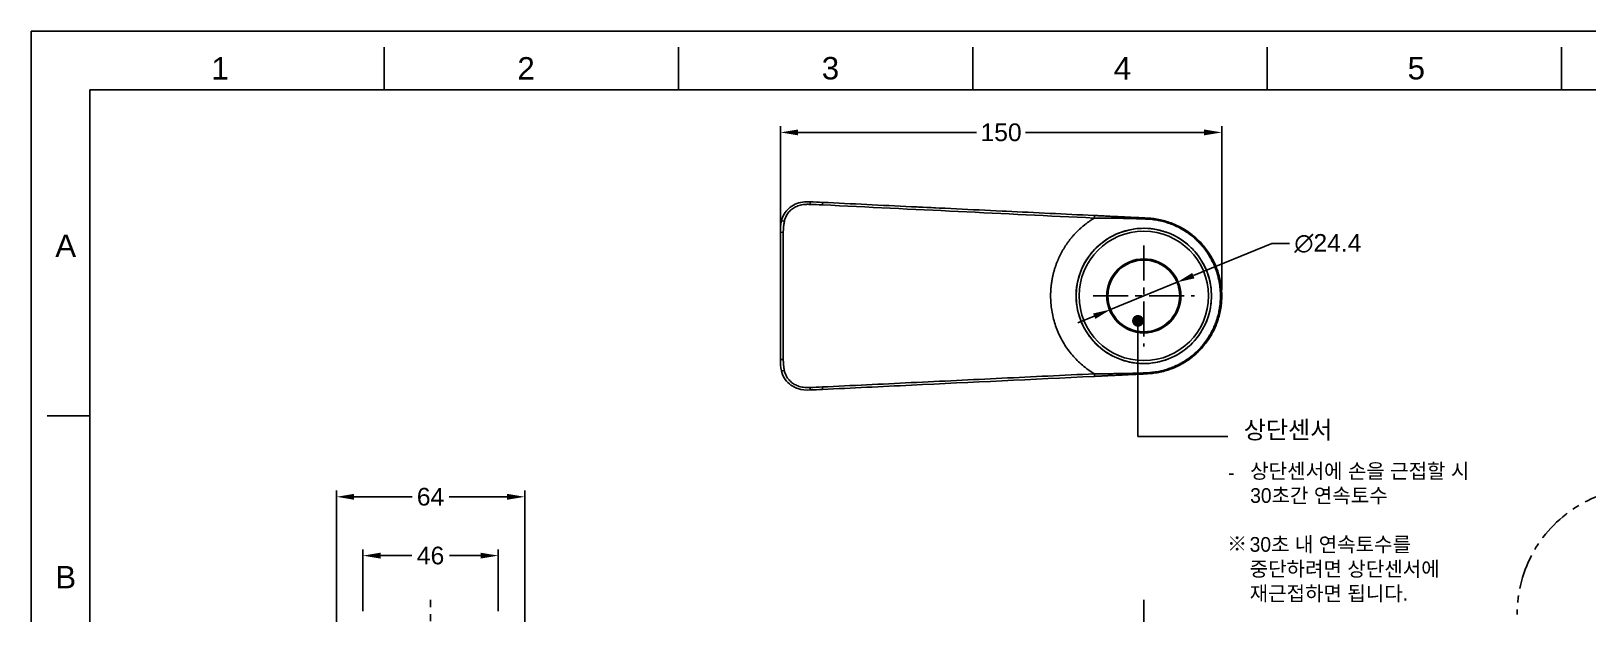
# Model space of a CAD drawing. Header units: millimetres. Extents: x 296 to 1136, y 93 to 687.
# Drawn here: x 296 to 825, y 489 to 687 of the extents above; entities that cross this region are included whole.
import ezdxf

# ---------------------------------------------------------------- set-up
doc = ezdxf.new("R2010")
doc.units = ezdxf.units.MM
doc.header["$LTSCALE"] = 0.75
doc.linetypes.add('CENTERX2', pattern=[101.6, 63.5, -12.7, 12.7, -12.7])
for name, color, linetype in [('CENTER', 1, 'CENTERX2'), ('DIM', 3, 'Continuous'), ('FORM', 7, 'Continuous'), ('TEXT', 2, 'Continuous')]:
    doc.layers.add(name, color=color, linetype=linetype)
doc.styles.get("Standard").update_dxf_attribs({"font": 'arial.ttf'})
doc.dimstyles.new('사본 ISO-25', dxfattribs={"dimtxt": 6, "dimasz": 6, "dimexe": 2.1, "dimexo": 2.1, "dimgap": 2, "dimtad": 1, "dimtih": 1, "dimtoh": 1, "dimdec": 1, "dimdsep": 46, "dimtxsty": 'Standard', "dimcen": 0, "dimclrd": 3, "dimclre": 3, "dimclrt": 4, "dimazin": 2, "dimtp": 0.1, "dimtm": 0.1, "dimtfac": 0.714286, "dimtdec": 1, "dimtmove": 0, "dimatfit": 3, "dimfxl": 1, "dimarcsym": 0})

# ---------------------------------------------------------------- blocks, each defined once
blk = doc.blocks.new('*D82')
at = {"layer": 'DIM', "color": 3, "lineweight": -2, "transparency": 16777216}
for p, q in [((550.6, 620.57), (550.6, 654.65)), ((556.6, 652.55), (617.26, 652.55)), ((694.6, 652.55), (633.93, 652.55)), ((700.6, 599.04), (700.6, 654.65))]:
    blk.add_line(p, q, dxfattribs=at)
at = {"layer": 'DIM', "color": 3, "transparency": 16777216}
for points in [[(556.6, 653.55), (556.6, 651.55), (550.6, 652.55)], [(694.6, 653.55), (694.6, 651.55), (700.6, 652.55)]]:
    blk.add_solid(points, dxfattribs=at)
at = {"layer": 'DIM', "color": 4, "transparency": 16777216, "insert": (625.6, 652.55), "char_height": 6, "attachment_point": 5}
blk.add_mtext('150', dxfattribs=at)
blk = doc.blocks.new('*D85')
at = {"layer": 'DIM', "color": 3, "lineweight": -2, "transparency": 16777216}
for p, q in [((399.74, 477.2), (399.74, 530.73)), ((463.73, 477.2), (463.73, 530.73)), ((405.74, 528.63), (425.43, 528.63)), ((457.73, 528.63), (438.04, 528.63))]:
    blk.add_line(p, q, dxfattribs=at)
at = {"layer": 'DIM', "color": 3, "transparency": 16777216}
for points in [[(405.74, 529.63), (405.74, 527.63), (399.74, 528.63)], [(457.73, 529.63), (457.73, 527.63), (463.73, 528.63)]]:
    blk.add_solid(points, dxfattribs=at)
at = {"layer": 'DIM', "color": 4, "transparency": 16777216, "insert": (431.73, 528.63), "char_height": 6, "attachment_point": 5}
blk.add_mtext('64', dxfattribs=at)
blk = doc.blocks.new('*D86')
at = {"layer": 'DIM', "color": 3, "lineweight": -2, "transparency": 16777216}
for p, q in [((408.73, 489.73), (408.73, 510.73)), ((414.73, 508.63), (425.32, 508.63)), ((448.73, 508.63), (438.15, 508.63)), ((454.73, 489.73), (454.73, 510.73))]:
    blk.add_line(p, q, dxfattribs=at)
at = {"layer": 'DIM', "color": 3, "transparency": 16777216}
for points in [[(414.73, 509.63), (414.73, 507.63), (408.73, 508.63)], [(448.73, 509.63), (448.73, 507.63), (454.73, 508.63)]]:
    blk.add_solid(points, dxfattribs=at)
at = {"layer": 'DIM', "color": 4, "transparency": 16777216, "insert": (431.73, 508.63), "char_height": 6, "attachment_point": 5}
blk.add_mtext('46', dxfattribs=at)
blk = doc.blocks.new('*D100')
at = {"layer": 'DIM', "color": 3, "lineweight": -2, "transparency": 16777216}
for start, end in [(260.51639, 264.3428), (265.65654, 269.48361)]:
    blk.add_arc((674.1, 1064.57), 665.73, start, end, dxfattribs=at)
at = {"layer": 'DIM', "color": 3, "transparency": 16777216}
for points in [[(564.24, 406.96), (564.58, 408.93), (558.5, 408.96)], [(668.1, 399.87), (668.09, 397.87), (674.1, 398.85)]]:
    blk.add_solid(points, dxfattribs=at)
at = {"layer": 'DIM', "color": 4, "transparency": 16777216, "insert": (616.08, 401.38), "char_height": 6, "attachment_point": 5}
blk.add_mtext('10°', dxfattribs=at)
blk = doc.blocks.new('*D93')
at = {"layer": 'DIM', "color": 3, "lineweight": -2, "transparency": 16777216}
for p, q in [((717.61, 614.78), (690.94, 603.85)), ((723.61, 614.78), (717.61, 614.78)), ((662.81, 592.32), (685.39, 601.57)), ((657.26, 590.04), (651.71, 587.77))]:
    blk.add_line(p, q, dxfattribs=at)
at = {"layer": 'DIM', "color": 3, "transparency": 16777216}
for points in [[(690.56, 604.77), (691.32, 602.92), (685.39, 601.57)], [(656.88, 590.97), (657.64, 589.12), (662.81, 592.32)]]:
    blk.add_solid(points, dxfattribs=at)
at = {"layer": 'DIM', "color": 4, "transparency": 16777216, "insert": (736.66, 614.78), "char_height": 6, "attachment_point": 5}
blk.add_mtext('∅24.4', dxfattribs=at)

msp = doc.modelspace()

# ---------------------------------------------------------------- linework, layer by layer
at = {"extrusion": (-1, -2.96874e-13, 0)}
for p, q in [((550.6, 618.47), (550.6, 575.42)), ((551.6, 618.58), (551.6, 575.31)), ((671.15, 609.19), (671.15, 609.09)), ((677.15, 609.07), (677.15, 609.17)), ((700.29, 592.94), (700.29, 592.94)), ((671.15, 584.69), (671.15, 584.8)), ((677.15, 584.72), (677.15, 584.82))]:
    msp.add_line(p, q, dxfattribs=at)
for radius in [23, 22, 12.5, 12.2]:
    msp.add_circle((674.1, 596.94), radius)
at = {"extrusion": (1.14794e-41, -5.04871e-29, -1)}
msp.add_circle((-674.1, 596.94), 12.6, dxfattribs=at)
for centre, major_axis, ratio, start_param, end_param in [((560.43, 620.96), (0.39, 7.99), 0.138398, 0.473382, 0.473595), ((488.36, 544.08), (-185.05, -32.95), 0.418922, 4.212854, 4.237583), ((922.23, 610.53), (2960.2, -143.8), 0.000006, 1.66042, 1.691807), ((551.97, 622.21), (-0.98, 0.2), 0.124435, -1.545356, -0.000007), ((551.97, 622.21), (-0.98, 0.2), 0.124435, -0.000007, 0.000006), ((551.6, 575.42), (-1, 0), 0.108166, 0, 1.570796), ((657.39, 585.91), (-22.93, 0.13), 0.673493, 1.569601, 1.599683), ((675.33, 571.47), (-0.048, 0.999), 0.007618, 2.283967, 3.141593), ((560.43, 572.93), (-0.39, 7.99), 0.138463, 2.668156, 2.668212), ((561.42, 567.6), (-24.28, -0.93), 0.072582, 1.537433, 1.711004)]:
    msp.add_ellipse(centre, major_axis=major_axis, ratio=ratio, start_param=start_param, end_param=end_param)
at = {"extrusion": (5.1775e-30, 1.00854e-28, -1)}
msp.add_ellipse((560.68, 627.93), major_axis=(-0.036, -0.999), ratio=0.005621, start_param=1.727031, end_param=3.141592, dxfattribs=at)
at = {"extrusion": (-9.4553e-30, 4.56959e-31, -1)}
msp.add_ellipse((564.88, 627.75), major_axis=(-0.048, -0.999), ratio=0.007564, start_param=1.726055, end_param=3.141593, dxfattribs=at)
at = {"extrusion": (3.15176e-30, -1.52333e-31, -1)}
msp.add_ellipse((657.28, 623.29), major_axis=(-0.048, -0.999), ratio=0.006447, start_param=1.703405, end_param=3.141591, dxfattribs=at)
at = {"extrusion": (-9.45529e-30, 4.56998e-31, -1)}
msp.add_ellipse((675.33, 622.41), major_axis=(-0.048, -0.999), ratio=0.007618, start_param=2.283951, end_param=3.141588, dxfattribs=at)
at = {"extrusion": (-4.73663e-32, -2.52435e-28, -1)}
msp.add_ellipse((551.6, 618.47), major_axis=(-1, 0), ratio=0.108166, start_param=-0.00002, end_param=1.570774, dxfattribs=at)
at = {"extrusion": (4.94629e-29, 1.01178e-29, -1)}
msp.add_ellipse((551.97, 571.68), major_axis=(-0.98, -0.2), ratio=0.124433, start_param=4.737836, end_param=6.28319, dxfattribs=at)
at = {"extrusion": (-6.30353e-30, -3.04665e-31, -1)}
msp.add_ellipse((657.28, 570.6), major_axis=(-0.048, 0.999), ratio=0.006447, start_param=3.141594, end_param=4.57978, dxfattribs=at)
at = {"extrusion": (3.60522e-30, -1.0091e-28, -1)}
msp.add_ellipse((560.68, 565.96), major_axis=(-0.036, 0.999), ratio=0.005628, start_param=3.141593, end_param=4.556151, dxfattribs=at)
at = {"extrusion": (9.03381e-30, -2.52294e-28, -1)}
msp.add_ellipse((564.88, 566.14), major_axis=(-0.048, 0.999), ratio=0.007564, start_param=3.141593, end_param=4.557131, dxfattribs=at)
for points, knots in [([(550.99, 622.41), (551.16, 623.24), (551.47, 624.04), (552.31, 625.49), (552.85, 626.15), (554.11, 627.28), (554.84, 627.75), (556.43, 628.47), (557.31, 628.71), (559.02, 628.95), (559.87, 628.96), (560.72, 628.93)], [0.000073, 0.000073, 0.000073, 0.000073, 0.253927, 0.253927, 0.505144, 0.505144, 0.761957, 0.761957, 1.02933, 1.02933, 1.282244, 1.282244, 1.282244, 1.282244]), ([(564.93, 628.75), (574.9, 628.27), (584.97, 627.78), (595.13, 627.29), (605.3, 626.8), (615.57, 626.3), (625.93, 625.8), (626.41, 625.78), (626.88, 625.76), (627.35, 625.73)], [0, 0, 0, 0, 0.3333333, 0.3333333, 0.3333333, 0.6666667, 0.6666667, 0.6666667, 0.6819032, 0.6819032, 0.6819032, 0.6819032]), ([(657.33, 624.29), (657.36, 624.28), (657.39, 624.28), (657.42, 624.28), (657.73, 624.27), (658.04, 624.25), (658.35, 624.24), (658.6, 624.22), (658.84, 624.21), (659.08, 624.2), (659.4, 624.19), (659.71, 624.17), (660.02, 624.16), (660.07, 624.15), (660.12, 624.15), (660.17, 624.15), (660.82, 624.12), (661.46, 624.09), (662.13, 624.05), (662.41, 624.04), (662.7, 624.03), (663.01, 624.01), (663.25, 624), (663.51, 623.99), (663.77, 623.97), (664.44, 623.94), (665.14, 623.91), (665.82, 623.88), (665.96, 623.87), (666.1, 623.86), (666.24, 623.85), (666.77, 623.83), (667.28, 623.8), (667.78, 623.78), (668.13, 623.76), (668.48, 623.75), (668.84, 623.73), (668.98, 623.72), (669.13, 623.72), (669.27, 623.71), (669.56, 623.69), (669.85, 623.68), (670.14, 623.67), (670.6, 623.64), (671.07, 623.62), (671.53, 623.6), (671.83, 623.58), (672.13, 623.57), (672.42, 623.56), (672.69, 623.54), (672.96, 623.53), (673.23, 623.52), (673.79, 623.49), (674.34, 623.46), (674.88, 623.44), (675.05, 623.43), (675.21, 623.42), (675.38, 623.41)], [0.0000001, 0.0000001, 0.0000001, 0.0000001, 0.0056987, 0.0056987, 0.0056987, 0.0597994, 0.0597994, 0.0597994, 0.1024634, 0.1024634, 0.1024634, 0.1574608, 0.1574608, 0.1574608, 0.1666667, 0.1666667, 0.1666667, 0.2840195, 0.2840195, 0.2840195, 0.3333333, 0.3333333, 0.3333333, 0.3738938, 0.3738938, 0.3738938, 0.4779269, 0.4779269, 0.4779269, 0.5, 0.5, 0.5, 0.5841117, 0.5841117, 0.5841117, 0.6430777, 0.6430777, 0.6430777, 0.6666667, 0.6666667, 0.6666667, 0.7133276, 0.7133276, 0.7133276, 0.7861161, 0.7861161, 0.7861161, 0.8333333, 0.8333333, 0.8333333, 0.8775907, 0.8775907, 0.8775907, 0.9712345, 0.9712345, 0.9712345, 1, 1, 1, 1]), ([(551.97, 622.34), (551.93, 622.13), (551.89, 621.93), (551.86, 621.73), (551.85, 621.71), (551.85, 621.69), (551.85, 621.67), (551.82, 621.49), (551.79, 621.32), (551.77, 621.13), (551.74, 620.97), (551.72, 620.8), (551.7, 620.63), (551.7, 620.58), (551.7, 620.53), (551.69, 620.49), (551.68, 620.4), (551.67, 620.32), (551.67, 620.24), (551.66, 620.14), (551.65, 620.05), (551.65, 619.96), (551.64, 619.93), (551.64, 619.9), (551.64, 619.86), (551.64, 619.83), (551.63, 619.79), (551.63, 619.75), (551.62, 619.63), (551.62, 619.51), (551.61, 619.38), (551.61, 619.34), (551.61, 619.3), (551.61, 619.26), (551.61, 619.25), (551.61, 619.25), (551.61, 619.24), (551.61, 619.22), (551.61, 619.19), (551.61, 619.17), (551.6, 619.11), (551.6, 619.05), (551.6, 618.99), (551.6, 618.94), (551.6, 618.88), (551.6, 618.82), (551.6, 618.77), (551.6, 618.72), (551.6, 618.68), (551.6, 618.64), (551.6, 618.61), (551.6, 618.58)], [0.0000006, 0.0000006, 0.0000006, 0.0000006, 0.1666667, 0.1666667, 0.1666667, 0.1837317, 0.1837317, 0.1837317, 0.3333333, 0.3333333, 0.3333333, 0.4635821, 0.4635821, 0.4635821, 0.5, 0.5, 0.5, 0.5658739, 0.5658739, 0.5658739, 0.6396292, 0.6396292, 0.6396292, 0.6666667, 0.6666667, 0.6666667, 0.6969041, 0.6969041, 0.6969041, 0.7970603, 0.7970603, 0.7970603, 0.8280963, 0.8280963, 0.8280963, 0.8333333, 0.8333333, 0.8333333, 0.8524864, 0.8524864, 0.8524864, 0.8963773, 0.8963773, 0.8963773, 0.9405729, 0.9405729, 0.9405729, 0.9754206, 0.9754206, 0.9754206, 0.9999906, 0.9999906, 0.9999906, 0.9999906]), ([(642.44, 596.94), (642.44, 597.08), (642.44, 597.23), (642.44, 597.39), (642.44, 597.55), (642.45, 597.72), (642.45, 597.9), (642.46, 598.07), (642.46, 598.24), (642.47, 598.4), (642.48, 598.57), (642.49, 598.74), (642.5, 598.91), (642.51, 599.03), (642.51, 599.15), (642.52, 599.28), (642.53, 599.32), (642.53, 599.37), (642.53, 599.42), (642.55, 599.59), (642.56, 599.75), (642.58, 599.92), (642.59, 600.09), (642.61, 600.26), (642.63, 600.43), (642.65, 600.6), (642.67, 600.76), (642.69, 600.93), (642.71, 601.1), (642.74, 601.27), (642.76, 601.43), (642.78, 601.6), (642.81, 601.77), (642.84, 601.94), (642.86, 602.1), (642.89, 602.27), (642.92, 602.44), (642.95, 602.6), (642.98, 602.77), (643.01, 602.93), (643.02, 602.98), (643.03, 603.03), (643.04, 603.08), (643.07, 603.2), (643.09, 603.31), (643.11, 603.43), (643.15, 603.59), (643.18, 603.76), (643.22, 603.92), (643.26, 604.09), (643.3, 604.25), (643.34, 604.42), (643.38, 604.58), (643.42, 604.74), (643.46, 604.91), (643.51, 605.07), (643.55, 605.23), (643.6, 605.39), (643.64, 605.56), (643.69, 605.72), (643.74, 605.88), (643.78, 606.04), (643.83, 606.2), (643.88, 606.36), (643.93, 606.52), (643.99, 606.68), (644.04, 606.84), (644.07, 606.94), (644.11, 607.05), (644.14, 607.15), (644.16, 607.21), (644.18, 607.26), (644.2, 607.32), (644.26, 607.48), (644.32, 607.63), (644.37, 607.79), (644.43, 607.95), (644.49, 608.11), (644.55, 608.26), (644.61, 608.42), (644.68, 608.58), (644.74, 608.73), (644.8, 608.89), (644.87, 609.04), (644.93, 609.2), (644.95, 609.24), (644.97, 609.29), (644.99, 609.33), (645.04, 609.44), (645.09, 609.55), (645.13, 609.66), (645.2, 609.81), (645.27, 609.96), (645.34, 610.12), (645.41, 610.27), (645.49, 610.42), (645.56, 610.57), (645.63, 610.72), (645.71, 610.87), (645.78, 611.02), (645.86, 611.17), (645.93, 611.32), (646.01, 611.47), (646.09, 611.62), (646.17, 611.76), (646.25, 611.91), (646.27, 611.94), (646.28, 611.97), (646.3, 612), (646.36, 612.11), (646.43, 612.23), (646.5, 612.35), (646.58, 612.49), (646.66, 612.64), (646.75, 612.78), (646.83, 612.93), (646.92, 613.07), (647.01, 613.21), (647.09, 613.36), (647.18, 613.5), (647.27, 613.64), (647.35, 613.75), (647.42, 613.87), (647.5, 613.98), (647.51, 614.01), (647.53, 614.03), (647.55, 614.06), (647.64, 614.2), (647.73, 614.34), (647.83, 614.48), (647.92, 614.62), (648.02, 614.75), (648.11, 614.89), (648.21, 615.03), (648.31, 615.16), (648.41, 615.3), (648.51, 615.43), (648.61, 615.57), (648.71, 615.7), (648.81, 615.83), (648.91, 615.97), (649.01, 616.1), (649.08, 616.19), (649.15, 616.27), (649.22, 616.36), (649.26, 616.4), (649.29, 616.45), (649.33, 616.49), (649.43, 616.62), (649.54, 616.75), (649.65, 616.88), (649.76, 617.01), (649.86, 617.13), (649.97, 617.26), (650.08, 617.39), (650.2, 617.51), (650.31, 617.64), (650.42, 617.76), (650.53, 617.89), (650.65, 618.01), (650.76, 618.13), (650.88, 618.26), (650.99, 618.38), (651.05, 618.44), (651.1, 618.49), (651.16, 618.55), (651.22, 618.61), (651.28, 618.68), (651.34, 618.74), (651.46, 618.86), (651.58, 618.98), (651.7, 619.09), (651.82, 619.21), (651.94, 619.33), (652.07, 619.44), (652.19, 619.56), (652.31, 619.67), (652.44, 619.79), (652.56, 619.9), (652.69, 620.02), (652.81, 620.13), (652.94, 620.24), (653.07, 620.35), (653.19, 620.46), (653.32, 620.57), (653.45, 620.68), (653.58, 620.79), (653.69, 620.87), (653.8, 620.96), (653.91, 621.05), (653.93, 621.07), (653.95, 621.09), (653.97, 621.11), (654.11, 621.21), (654.24, 621.32), (654.37, 621.42), (654.51, 621.52), (654.64, 621.63), (654.78, 621.73), (654.91, 621.83), (655.05, 621.93), (655.19, 622.03), (655.32, 622.13), (655.46, 622.23), (655.6, 622.32), (655.74, 622.42), (655.88, 622.52), (656.02, 622.61), (656.16, 622.71), (656.3, 622.8), (656.45, 622.89), (656.59, 622.99), (656.74, 623.08), (656.88, 623.17), (657.02, 623.26), (657.15, 623.34), (657.28, 623.42)], [0, 0, 0, 0, 0.015873, 0.015873, 0.015873, 0.031746, 0.031746, 0.031746, 0.047619, 0.047619, 0.047619, 0.0634921, 0.0634921, 0.0634921, 0.0749414, 0.0749414, 0.0749414, 0.0793651, 0.0793651, 0.0793651, 0.0952381, 0.0952381, 0.0952381, 0.1111111, 0.1111111, 0.1111111, 0.1269841, 0.1269841, 0.1269841, 0.1428571, 0.1428571, 0.1428571, 0.1587302, 0.1587302, 0.1587302, 0.1746032, 0.1746032, 0.1746032, 0.1904762, 0.1904762, 0.1904762, 0.1952435, 0.1952435, 0.1952435, 0.2063492, 0.2063492, 0.2063492, 0.2222222, 0.2222222, 0.2222222, 0.2380952, 0.2380952, 0.2380952, 0.2539683, 0.2539683, 0.2539683, 0.2698413, 0.2698413, 0.2698413, 0.2857143, 0.2857143, 0.2857143, 0.3015873, 0.3015873, 0.3015873, 0.3174603, 0.3174603, 0.3174603, 0.327682, 0.327682, 0.327682, 0.3333333, 0.3333333, 0.3333333, 0.3492063, 0.3492063, 0.3492063, 0.3650794, 0.3650794, 0.3650794, 0.3809524, 0.3809524, 0.3809524, 0.3968254, 0.3968254, 0.3968254, 0.4015837, 0.4015837, 0.4015837, 0.4126984, 0.4126984, 0.4126984, 0.4285714, 0.4285714, 0.4285714, 0.4444444, 0.4444444, 0.4444444, 0.4603175, 0.4603175, 0.4603175, 0.4761905, 0.4761905, 0.4761905, 0.4920635, 0.4920635, 0.4920635, 0.4951968, 0.4951968, 0.4951968, 0.5079365, 0.5079365, 0.5079365, 0.5238095, 0.5238095, 0.5238095, 0.5396825, 0.5396825, 0.5396825, 0.5555556, 0.5555556, 0.5555556, 0.568502, 0.568502, 0.568502, 0.5714286, 0.5714286, 0.5714286, 0.5873016, 0.5873016, 0.5873016, 0.6031746, 0.6031746, 0.6031746, 0.6190476, 0.6190476, 0.6190476, 0.6349206, 0.6349206, 0.6349206, 0.6507937, 0.6507937, 0.6507937, 0.6613147, 0.6613147, 0.6613147, 0.6666667, 0.6666667, 0.6666667, 0.6825397, 0.6825397, 0.6825397, 0.6984127, 0.6984127, 0.6984127, 0.7142857, 0.7142857, 0.7142857, 0.7301587, 0.7301587, 0.7301587, 0.7460317, 0.7460317, 0.7460317, 0.7536273, 0.7536273, 0.7536273, 0.7619048, 0.7619048, 0.7619048, 0.7777778, 0.7777778, 0.7777778, 0.7936508, 0.7936508, 0.7936508, 0.8095238, 0.8095238, 0.8095238, 0.8253968, 0.8253968, 0.8253968, 0.8412698, 0.8412698, 0.8412698, 0.8571429, 0.8571429, 0.8571429, 0.8703235, 0.8703235, 0.8703235, 0.8730159, 0.8730159, 0.8730159, 0.8888889, 0.8888889, 0.8888889, 0.9047619, 0.9047619, 0.9047619, 0.9206349, 0.9206349, 0.9206349, 0.9365079, 0.9365079, 0.9365079, 0.952381, 0.952381, 0.952381, 0.968254, 0.968254, 0.968254, 0.984127, 0.984127, 0.984127, 0.9999992, 0.9999992, 0.9999992, 0.9999992]), ([(662.55, 577.05), (661.23, 577.82), (659.99, 578.71), (657.68, 580.76), (656.63, 581.9), (653.94, 585.49), (652.65, 588.15), (651.11, 593.87), (650.9, 596.89), (651.68, 602.92), (652.67, 605.85), (655.68, 611.03), (657.62, 613.25), (662.25, 616.88), (664.92, 618.24), (670.65, 619.88), (673.66, 620.13), (678.22, 619.63), (679.77, 619.29), (682.8, 618.29), (684.26, 617.64), (685.64, 616.84)], [-7.244218, -7.244218, -7.244218, -7.244218, -6.785822, -6.785822, -6.319164, -6.319164, -5.440347, -5.440347, -4.540713, -4.540713, -3.620599, -3.620599, -2.743394, -2.743394, -1.853894, -1.853894, -0.95642, -0.95642, -0.479078, -0.479078, -0.000001, -0.000001, -0.000001, -0.000001]), ([(675.35, 623.07), (675.21, 623.08), (675.07, 623.08), (674.93, 623.09), (674.8, 623.09), (674.68, 623.1), (674.55, 623.11), (674.54, 623.11), (674.52, 623.11), (674.51, 623.11), (674.36, 623.11), (674.22, 623.12), (674.08, 623.13), (673.94, 623.13), (673.8, 623.14), (673.65, 623.14), (673.51, 623.15), (673.37, 623.16), (673.22, 623.16), (673.08, 623.17), (672.93, 623.17), (672.79, 623.18), (672.64, 623.18), (672.5, 623.19), (672.35, 623.19), (672.21, 623.2), (672.06, 623.2), (671.91, 623.21), (671.77, 623.21), (671.62, 623.22), (671.47, 623.22), (671.45, 623.23), (671.43, 623.23), (671.41, 623.23), (671.28, 623.23), (671.15, 623.23), (671.03, 623.24), (670.88, 623.24), (670.73, 623.25), (670.57, 623.25), (670.42, 623.26), (670.27, 623.26), (670.12, 623.26), (669.97, 623.27), (669.81, 623.27), (669.66, 623.28), (669.5, 623.28), (669.35, 623.29), (669.19, 623.29), (669.04, 623.29), (668.88, 623.3), (668.72, 623.3), (668.56, 623.3), (668.41, 623.31), (668.25, 623.31), (668.21, 623.31), (668.18, 623.31), (668.15, 623.31), (668.02, 623.32), (667.9, 623.32), (667.77, 623.32), (667.61, 623.32), (667.44, 623.33), (667.28, 623.33), (667.12, 623.33), (666.96, 623.34), (666.79, 623.34), (666.63, 623.34), (666.47, 623.34), (666.3, 623.35), (666.14, 623.35), (665.97, 623.35), (665.8, 623.35), (665.69, 623.36), (665.57, 623.36), (665.45, 623.36), (665.4, 623.36), (665.35, 623.36), (665.3, 623.36), (665.14, 623.36), (664.97, 623.37), (664.8, 623.37), (664.63, 623.37), (664.47, 623.37), (664.3, 623.37), (664.13, 623.38), (663.96, 623.38), (663.79, 623.38), (663.62, 623.38), (663.45, 623.38), (663.28, 623.38), (663.12, 623.39), (662.95, 623.39), (662.78, 623.39), (662.61, 623.39), (662.44, 623.39), (662.27, 623.39), (662.1, 623.39), (661.93, 623.4), (661.76, 623.4), (661.59, 623.4), (661.42, 623.4), (661.25, 623.4), (661.09, 623.4), (660.92, 623.4), (660.75, 623.4), (660.58, 623.4), (660.41, 623.4), (660.25, 623.41), (660.08, 623.41), (659.91, 623.41), (659.74, 623.41), (659.58, 623.41), (659.41, 623.41), (659.25, 623.41), (659.08, 623.41), (658.91, 623.41), (658.75, 623.41), (658.69, 623.41), (658.62, 623.41), (658.56, 623.41), (658.46, 623.41), (658.36, 623.41), (658.26, 623.42), (658.09, 623.42), (657.93, 623.42), (657.77, 623.42), (657.6, 623.42), (657.44, 623.42), (657.28, 623.42)], [0.0000656, 0.0000656, 0.0000656, 0.0000656, 0.0263158, 0.0263158, 0.0263158, 0.0499178, 0.0499178, 0.0499178, 0.0526316, 0.0526316, 0.0526316, 0.0789474, 0.0789474, 0.0789474, 0.1052632, 0.1052632, 0.1052632, 0.1315789, 0.1315789, 0.1315789, 0.1578947, 0.1578947, 0.1578947, 0.1842105, 0.1842105, 0.1842105, 0.2105263, 0.2105263, 0.2105263, 0.2368421, 0.2368421, 0.2368421, 0.2407883, 0.2407883, 0.2407883, 0.2631579, 0.2631579, 0.2631579, 0.2894737, 0.2894737, 0.2894737, 0.3157895, 0.3157895, 0.3157895, 0.3421053, 0.3421053, 0.3421053, 0.3684211, 0.3684211, 0.3684211, 0.3947368, 0.3947368, 0.3947368, 0.4210526, 0.4210526, 0.4210526, 0.4263543, 0.4263543, 0.4263543, 0.4473684, 0.4473684, 0.4473684, 0.4736842, 0.4736842, 0.4736842, 0.5, 0.5, 0.5, 0.5263158, 0.5263158, 0.5263158, 0.5526316, 0.5526316, 0.5526316, 0.5710526, 0.5710526, 0.5710526, 0.5789474, 0.5789474, 0.5789474, 0.6052632, 0.6052632, 0.6052632, 0.6315789, 0.6315789, 0.6315789, 0.6578947, 0.6578947, 0.6578947, 0.6842105, 0.6842105, 0.6842105, 0.7105263, 0.7105263, 0.7105263, 0.7368421, 0.7368421, 0.7368421, 0.7631579, 0.7631579, 0.7631579, 0.7894737, 0.7894737, 0.7894737, 0.8157895, 0.8157895, 0.8157895, 0.8421053, 0.8421053, 0.8421053, 0.8684211, 0.8684211, 0.8684211, 0.8947368, 0.8947368, 0.8947368, 0.9210526, 0.9210526, 0.9210526, 0.9311139, 0.9311139, 0.9311139, 0.9473684, 0.9473684, 0.9473684, 0.9736842, 0.9736842, 0.9736842, 1, 1, 1, 1]), ([(661.21, 624.1), (661.21, 624.1), (661.21, 624.1), (661.21, 624.1), (661.21, 624.1), (661.21, 624.1), (661.21, 624.1), (661.2, 624.1), (661.2, 624.1), (661.2, 624.1)], [0.02038232, 0.02038232, 0.02038232, 0.02038232, 0.02256907, 0.02256907, 0.02716417, 0.02716417, 0.0395026, 0.0395026, 0.04212948, 0.04212948, 0.04212948, 0.04212948]), ([(661.21, 624.1), (661.21, 624.1), (661.21, 624.1), (661.21, 624.1), (661.21, 624.1), (661.21, 624.1), (661.21, 624.1), (661.21, 624.1), (661.21, 624.1), (661.21, 624.1), (661.21, 624.1), (661.21, 624.1)], [0, 0, 0, 0, 0.00407573, 0.00407573, 0.0076777, 0.0076777, 0.01248442, 0.01248442, 0.01449695, 0.01449695, 0.01672746, 0.01672746, 0.01672746, 0.01672746]), ([(661.21, 624.1), (661.21, 624.1), (661.21, 624.1), (661.21, 624.1), (661.22, 624.1), (661.22, 624.1), (661.23, 624.1), (661.24, 624.1), (661.24, 624.1), (661.26, 624.1), (661.27, 624.09), (661.29, 624.09), (661.29, 624.09), (661.29, 624.09), (661.29, 624.09), (661.29, 624.09), (661.29, 624.09), (661.29, 624.09)], [0.046363687, 0.046363687, 0.046363687, 0.046363687, 0.046494773, 0.046494773, 0.048048752, 0.048048752, 0.049413076, 0.049413076, 0.05137549, 0.05137549, 0.055039553, 0.055039553, 0.055328627, 0.055328627, 0.055382828, 0.055382828, 0.055406709, 0.055406709, 0.055406709, 0.055406709]), ([(687.56, 619.35), (687.32, 619.49), (687.07, 619.64), (686.81, 619.78), (686.51, 619.95), (686.2, 620.12), (685.87, 620.28), (685.59, 620.43), (685.29, 620.57), (684.99, 620.71), (684.62, 620.88), (684.24, 621.04), (683.86, 621.2), (683.21, 621.46), (682.57, 621.69), (681.93, 621.89), (681.88, 621.91), (681.83, 621.92), (681.78, 621.94), (681.09, 622.15), (680.38, 622.34), (679.66, 622.5), (679.59, 622.51), (679.51, 622.53), (679.43, 622.55), (678.8, 622.68), (678.16, 622.79), (677.51, 622.87), (676.8, 622.97), (676.07, 623.03), (675.35, 623.07)], [0.0000008, 0.0000008, 0.0000008, 0.0000008, 0.078066, 0.078066, 0.078066, 0.1666667, 0.1666667, 0.1666667, 0.2414886, 0.2414886, 0.2414886, 0.3333333, 0.3333333, 0.3333333, 0.488819, 0.488819, 0.488819, 0.5, 0.5, 0.5, 0.6666667, 0.6666667, 0.6666667, 0.6847411, 0.6847411, 0.6847411, 0.8333333, 0.8333333, 0.8333333, 1, 1, 1, 1]), ([(675.35, 570.82), (675.61, 570.83), (675.87, 570.85), (676.13, 570.87), (676.59, 570.9), (677.05, 570.95), (677.51, 571.01), (678.23, 571.11), (678.95, 571.23), (679.66, 571.39), (679.85, 571.43), (680.05, 571.48), (680.24, 571.52), (680.76, 571.65), (681.27, 571.79), (681.79, 571.95), (682.32, 572.12), (682.85, 572.3), (683.37, 572.5), (683.53, 572.56), (683.7, 572.62), (683.86, 572.69), (684.42, 572.92), (684.98, 573.16), (685.52, 573.43), (685.64, 573.49), (685.75, 573.55), (685.87, 573.6), (686.3, 573.82), (686.73, 574.06), (687.15, 574.3), (687.37, 574.43), (687.58, 574.55), (687.8, 574.69), (688.42, 575.07), (689.03, 575.49), (689.62, 575.93), (689.72, 576), (689.81, 576.07), (689.9, 576.14), (690.39, 576.51), (690.88, 576.91), (691.34, 577.32), (691.7, 577.64), (692.05, 577.97), (692.4, 578.31), (692.58, 578.49), (692.76, 578.67), (692.94, 578.86), (693.36, 579.3), (693.76, 579.76), (694.15, 580.23), (694.24, 580.33), (694.32, 580.43), (694.39, 580.53), (694.86, 581.1), (695.29, 581.7), (695.71, 582.31), (696.01, 582.76), (696.29, 583.21), (696.56, 583.68), (696.67, 583.85), (696.77, 584.02), (696.86, 584.2), (697.22, 584.85), (697.55, 585.51), (697.85, 586.18), (697.92, 586.33), (697.99, 586.48), (698.05, 586.63), (698.28, 587.16), (698.48, 587.69), (698.67, 588.24), (698.85, 588.73), (699.01, 589.23), (699.15, 589.74), (699.21, 589.94), (699.27, 590.15), (699.32, 590.36), (699.48, 590.99), (699.62, 591.62), (699.74, 592.26), (699.75, 592.35), (699.77, 592.44), (699.78, 592.53), (699.91, 593.25), (700, 593.99), (700.06, 594.72), (700.09, 594.99), (700.11, 595.26), (700.12, 595.53), (700.14, 596), (700.16, 596.47), (700.16, 596.94), (700.16, 597.33), (700.15, 597.73), (700.13, 598.12), (700.12, 598.47), (700.09, 598.81), (700.06, 599.15), (700.02, 599.67), (699.96, 600.19), (699.89, 600.7), (699.86, 600.92), (699.82, 601.14), (699.79, 601.36), (699.71, 601.81), (699.62, 602.26), (699.52, 602.71), (699.46, 602.98), (699.39, 603.25), (699.32, 603.52), (699.2, 604.01), (699.06, 604.49), (698.9, 604.97), (698.83, 605.2), (698.75, 605.42), (698.68, 605.65), (698.55, 606), (698.42, 606.36), (698.28, 606.71), (698.14, 607.05), (698, 607.38), (697.86, 607.7), (697.55, 608.38), (697.22, 609.04), (696.86, 609.68), (696.86, 609.69), (696.86, 609.69), (696.86, 609.69), (696.5, 610.34), (696.12, 610.96), (695.71, 611.57), (695.5, 611.88), (695.29, 612.18), (695.07, 612.48), (694.85, 612.78), (694.63, 613.07), (694.4, 613.36), (694.09, 613.75), (693.76, 614.13), (693.43, 614.5), (693.27, 614.67), (693.11, 614.85), (692.94, 615.02), (692.43, 615.56), (691.89, 616.08), (691.35, 616.56), (691.25, 616.64), (691.16, 616.73), (691.06, 616.81), (690.61, 617.2), (690.14, 617.57), (689.63, 617.96), (689.43, 618.11), (689.22, 618.25), (689.01, 618.4), (688.55, 618.72), (688.07, 619.04), (687.56, 619.35)], [0, 0, 0, 0, 0.011978, 0.011978, 0.011978, 0.033333, 0.033333, 0.033333, 0.066667, 0.066667, 0.066667, 0.075622, 0.075622, 0.075622, 0.1, 0.1, 0.1, 0.125374, 0.125374, 0.125374, 0.133333, 0.133333, 0.133333, 0.160806, 0.160806, 0.160806, 0.166667, 0.166667, 0.166667, 0.188685, 0.188685, 0.188685, 0.2, 0.2, 0.2, 0.233333, 0.233333, 0.233333, 0.238542, 0.238542, 0.238542, 0.266667, 0.266667, 0.266667, 0.288428, 0.288428, 0.288428, 0.3, 0.3, 0.3, 0.32761, 0.32761, 0.32761, 0.333333, 0.333333, 0.333333, 0.366667, 0.366667, 0.366667, 0.390948, 0.390948, 0.390948, 0.4, 0.4, 0.4, 0.433333, 0.433333, 0.433333, 0.440689, 0.440689, 0.440689, 0.466667, 0.466667, 0.466667, 0.49034, 0.49034, 0.49034, 0.5, 0.5, 0.5, 0.529309, 0.529309, 0.529309, 0.533333, 0.533333, 0.533333, 0.566667, 0.566667, 0.566667, 0.57887, 0.57887, 0.57887, 0.6, 0.6, 0.6, 0.617815, 0.617815, 0.617815, 0.633333, 0.633333, 0.633333, 0.656753, 0.656753, 0.656753, 0.666667, 0.666667, 0.666667, 0.687357, 0.687357, 0.687357, 0.7, 0.7, 0.7, 0.722667, 0.722667, 0.722667, 0.733333, 0.733333, 0.733333, 0.750462, 0.750462, 0.750462, 0.766667, 0.766667, 0.766667, 0.8, 0.8, 0.8, 0.800181, 0.800181, 0.800181, 0.833333, 0.833333, 0.833333, 0.849958, 0.849958, 0.849958, 0.866667, 0.866667, 0.866667, 0.88916, 0.88916, 0.88916, 0.9, 0.9, 0.9, 0.933333, 0.933333, 0.933333, 0.939097, 0.939097, 0.939097, 0.966667, 0.966667, 0.966667, 0.977339, 0.977339, 0.977339, 1, 1, 1, 1]), ([(675.38, 623.41), (676.1, 623.38), (677.55, 623.25), (679.69, 622.88), (681.81, 622.33), (683.87, 621.61), (685.87, 620.72), (687.8, 619.66), (689.63, 618.45), (691.36, 617.09), (692.97, 615.59), (694.45, 613.97), (695.79, 612.22), (696.97, 610.38), (698, 608.45), (698.87, 606.43), (699.57, 604.36), (700.09, 602.24), (700.44, 600.08), (700.55, 598.62), (700.58, 597.9)], [0, 0, 0, 0, 0.0555556, 0.1111111, 0.1666667, 0.2222222, 0.2777778, 0.3333333, 0.3888889, 0.4444444, 0.5, 0.5555556, 0.6111111, 0.6666667, 0.7222222, 0.7777778, 0.8333333, 0.8888889, 0.9444444, 0.9999997, 0.9999997, 0.9999997, 0.9999997]), ([(685.64, 616.84), (686.97, 616.07), (688.22, 615.17), (690.53, 613.11), (691.59, 611.96), (694.27, 608.37), (695.56, 605.72), (697.09, 600), (697.29, 596.99), (696.52, 590.96), (695.52, 588.03), (692.5, 582.85), (690.56, 580.62), (685.92, 576.99), (683.25, 575.64), (677.52, 574), (674.51, 573.75), (669.96, 574.26), (668.4, 574.6), (665.39, 575.6), (663.93, 576.25), (662.55, 577.05)], [-7.238844, -7.238844, -7.238844, -7.238844, -6.779058, -6.779058, -6.310932, -6.310932, -5.435301, -5.435301, -4.536643, -4.536643, -3.616668, -3.616668, -2.739431, -2.739431, -1.850326, -1.850326, -0.953282, -0.953282, -0.477625, -0.477625, -0.000001, -0.000001, -0.000001, -0.000001]), ([(700.58, 595.99), (700.59, 596.16), (700.59, 596.33), (700.59, 596.58), (700.59, 596.67), (700.59, 596.79), (700.59, 596.83), (700.59, 596.88), (700.59, 596.9), (700.59, 596.92), (700.59, 596.93), (700.59, 596.95), (700.59, 596.96), (700.59, 596.99), (700.59, 597), (700.59, 597.05), (700.59, 597.09), (700.59, 597.2), (700.59, 597.28), (700.59, 597.54), (700.59, 597.72), (700.58, 597.9)], [-0.1920884, -0.1920884, -0.1920884, -0.1920884, -0.1404493, -0.1404493, -0.1152363, -0.1152363, -0.1036703, -0.1036703, -0.0992189, -0.0992189, -0.0961511, -0.0961511, -0.0931109, -0.0931109, -0.0887958, -0.0887958, -0.0780872, -0.0780872, -0.0549994, -0.0549994, -0.0000058, -0.0000058, -0.0000058, -0.0000058]), ([(700.58, 595.99), (700.59, 596.31), (700.6, 596.63), (700.6, 597.26), (700.59, 597.58), (700.58, 597.9)], [-0.6969645, -0.6969645, -0.6969645, -0.6969645, -0.6036909, -0.6036909, -0.5103821, -0.5103821, -0.5103821, -0.5103821]), ([(657.28, 570.47), (656.57, 570.9), (655.21, 571.81), (653.27, 573.32), (651.48, 574.97), (649.82, 576.76), (648.31, 578.66), (646.96, 580.68), (645.78, 582.8), (644.76, 585.01), (643.92, 587.3), (643.26, 589.65), (642.79, 592.05), (642.5, 594.49), (642.44, 596.12), (642.44, 596.94)], [0.0000003, 0.0000003, 0.0000003, 0.0000003, 0.0769231, 0.1538462, 0.2307692, 0.3076923, 0.3846154, 0.4615385, 0.5384615, 0.6153846, 0.6923077, 0.7692308, 0.8461538, 0.9230769, 1, 1, 1, 1]), ([(700.58, 595.99), (700.55, 595.26), (700.44, 593.81), (700.09, 591.65), (699.57, 589.53), (698.87, 587.45), (698, 585.44), (696.97, 583.51), (695.79, 581.67), (694.45, 579.93), (692.97, 578.3), (691.36, 576.8), (689.64, 575.44), (687.8, 574.23), (685.88, 573.17), (683.87, 572.28), (681.81, 571.56), (679.69, 571.01), (677.55, 570.64), (676.1, 570.51), (675.38, 570.48)], [0, 0, 0, 0, 0.0555556, 0.1111111, 0.1666667, 0.2222222, 0.2777778, 0.3333333, 0.3888889, 0.4444444, 0.5, 0.5555556, 0.6111111, 0.6666667, 0.7222222, 0.7777778, 0.8333333, 0.8888889, 0.9444444, 1, 1, 1, 1]), ([(560.72, 564.96), (559.31, 564.91), (557.86, 565), (555.93, 565.63), (555.34, 565.89), (553.99, 566.69), (553.26, 567.3), (552.1, 568.68), (551.65, 569.45), (551.19, 570.66), (551.07, 571.06), (550.99, 571.48)], [0, 0, 0, 0, 0.421532, 0.421532, 0.611593, 0.611593, 0.891973, 0.891973, 1.153814, 1.153814, 1.281235, 1.281235, 1.281235, 1.281235]), ([(551.6, 575.31), (551.6, 575.25), (551.6, 575.19), (551.6, 575.13), (551.6, 574.98), (551.6, 574.83), (551.61, 574.68), (551.61, 574.62), (551.61, 574.55), (551.61, 574.49), (551.62, 574.44), (551.62, 574.38), (551.62, 574.33), (551.63, 574.26), (551.63, 574.18), (551.63, 574.1), (551.64, 574.07), (551.64, 574.04), (551.64, 574.02), (551.64, 573.98), (551.64, 573.95), (551.65, 573.92), (551.65, 573.86), (551.66, 573.79), (551.66, 573.73), (551.66, 573.68), (551.67, 573.63), (551.67, 573.58), (551.68, 573.52), (551.69, 573.46), (551.69, 573.39), (551.7, 573.34), (551.7, 573.29), (551.71, 573.24), (551.72, 573.15), (551.73, 573.06), (551.74, 572.97), (551.75, 572.9), (551.75, 572.83), (551.76, 572.77), (551.78, 572.63), (551.8, 572.49), (551.82, 572.35), (551.85, 572.19), (551.88, 572.03), (551.91, 571.87), (551.93, 571.76), (551.95, 571.66), (551.97, 571.55)], [0.0000148, 0.0000148, 0.0000148, 0.0000148, 0.046829, 0.046829, 0.046829, 0.1594234, 0.1594234, 0.1594234, 0.2101313, 0.2101313, 0.2101313, 0.2505546, 0.2505546, 0.2505546, 0.3108424, 0.3108424, 0.3108424, 0.3333333, 0.3333333, 0.3333333, 0.3591739, 0.3591739, 0.3591739, 0.4085064, 0.4085064, 0.4085064, 0.4479407, 0.4479407, 0.4479407, 0.4988463, 0.4988463, 0.4988463, 0.5393513, 0.5393513, 0.5393513, 0.6125001, 0.6125001, 0.6125001, 0.6666667, 0.6666667, 0.6666667, 0.7801615, 0.7801615, 0.7801615, 0.9114047, 0.9114047, 0.9114047, 1, 1, 1, 1]), ([(551.97, 571.55), (552.02, 571.29), (552.15, 570.79), (552.44, 570.05), (552.81, 569.35), (553.27, 568.69), (553.8, 568.09), (554.4, 567.54), (555.06, 567.06), (555.79, 566.64), (556.58, 566.31), (557.43, 566.05), (558.35, 565.87), (559.42, 565.78), (560.24, 565.79), (560.68, 565.8)], [0.0000004, 0.0000004, 0.0000004, 0.0000004, 0.0769231, 0.1538462, 0.2307692, 0.3076923, 0.3846154, 0.4615385, 0.5384615, 0.6153846, 0.6923077, 0.7692308, 0.8461538, 0.9230769, 1, 1, 1, 1]), ([(564.88, 565.98), (574.85, 566.47), (594.98, 567.44), (625.78, 568.94), (646.71, 569.96), (657.28, 570.47)], [0, 0, 0, 0, 0.3333333, 0.6666667, 0.9999999, 0.9999999, 0.9999999, 0.9999999]), ([(657.33, 569.6), (636.2, 568.58), (615.46, 567.58), (595.13, 566.6), (584.97, 566.11), (574.9, 565.62), (564.93, 565.14)], [0, 0, 0, 0, 0.666667, 0.666667, 0.666667, 1, 1, 1, 1]), ([(675.38, 570.48), (675.2, 570.47), (675.02, 570.46), (674.84, 570.45), (674.66, 570.44), (674.48, 570.43), (674.29, 570.42), (674.1, 570.41), (673.91, 570.4), (673.72, 570.39), (673.53, 570.39), (673.34, 570.38), (673.15, 570.37), (672.96, 570.36), (672.77, 570.35), (672.59, 570.34), (672.4, 570.33), (672.22, 570.32), (672.04, 570.31), (671.85, 570.3), (671.68, 570.3), (671.5, 570.29), (671.33, 570.28), (671.15, 570.27), (670.98, 570.26), (670.81, 570.25), (670.64, 570.25), (670.48, 570.24), (670.31, 570.23), (670.14, 570.22), (669.98, 570.21), (669.81, 570.21), (669.65, 570.2), (669.48, 570.19), (669.31, 570.18), (669.15, 570.17), (668.98, 570.17), (668.81, 570.16), (668.65, 570.15), (668.48, 570.14), (668.31, 570.13), (668.13, 570.12), (667.96, 570.12), (667.78, 570.11), (667.61, 570.1), (667.43, 570.09), (667.25, 570.08), (667.06, 570.07), (666.88, 570.06), (666.69, 570.06), (666.5, 570.05), (666.3, 570.04), (666.11, 570.03), (665.91, 570.02), (665.7, 570.01), (665.49, 570), (665.27, 569.99), (665.03, 569.97), (664.79, 569.96), (664.53, 569.95), (664.26, 569.94), (663.98, 569.92), (663.69, 569.91), (663.41, 569.9), (663.12, 569.88), (662.83, 569.87), (662.55, 569.85), (662.27, 569.84), (661.99, 569.83), (661.73, 569.82), (661.46, 569.8), (661.2, 569.79), (660.95, 569.78), (660.7, 569.77), (660.46, 569.75), (660.23, 569.74), (660.01, 569.73), (659.79, 569.72), (659.58, 569.71), (659.37, 569.7), (659.17, 569.69), (658.98, 569.68), (658.79, 569.67), (658.6, 569.66), (658.42, 569.66), (658.23, 569.65), (658.05, 569.64), (657.87, 569.63), (657.69, 569.62), (657.51, 569.61), (657.33, 569.6)], [0, 0, 0, 0, 0.0333333, 0.0333333, 0.0333333, 0.0666667, 0.0666667, 0.0666667, 0.1, 0.1, 0.1, 0.1333333, 0.1333333, 0.1333333, 0.1666667, 0.1666667, 0.1666667, 0.2, 0.2, 0.2, 0.2333333, 0.2333333, 0.2333333, 0.2666667, 0.2666667, 0.2666667, 0.3, 0.3, 0.3, 0.3333333, 0.3333333, 0.3333333, 0.3666667, 0.3666667, 0.3666667, 0.4, 0.4, 0.4, 0.4333333, 0.4333333, 0.4333333, 0.4666667, 0.4666667, 0.4666667, 0.5, 0.5, 0.5, 0.5333333, 0.5333333, 0.5333333, 0.5666667, 0.5666667, 0.5666667, 0.6, 0.6, 0.6, 0.6333333, 0.6333333, 0.6333333, 0.6666667, 0.6666667, 0.6666667, 0.7, 0.7, 0.7, 0.7333333, 0.7333333, 0.7333333, 0.7666667, 0.7666667, 0.7666667, 0.8, 0.8, 0.8, 0.8333333, 0.8333333, 0.8333333, 0.8666667, 0.8666667, 0.8666667, 0.9, 0.9, 0.9, 0.9333333, 0.9333333, 0.9333333, 0.9666667, 0.9666667, 0.9666667, 0.9999996, 0.9999996, 0.9999996, 0.9999996]), ([(657.97, 570.47), (658.72, 570.48), (659.47, 570.48), (660.23, 570.48), (660.72, 570.48), (661.2, 570.49), (661.69, 570.49), (661.97, 570.49), (662.26, 570.5), (662.54, 570.5), (663.15, 570.5), (663.76, 570.51), (664.36, 570.52), (664.53, 570.52), (664.69, 570.52), (664.86, 570.52), (665.62, 570.53), (666.38, 570.54), (667.13, 570.56), (667.68, 570.57), (668.22, 570.58), (668.75, 570.59), (668.94, 570.59), (669.13, 570.6), (669.31, 570.6), (670.02, 570.62), (670.72, 570.64), (671.4, 570.66), (671.89, 570.68), (672.37, 570.69), (672.84, 570.71), (673.03, 570.72), (673.21, 570.73), (673.4, 570.73), (674.06, 570.76), (674.71, 570.79), (675.35, 570.82)], [0, 0, 0, 0, 0.125, 0.125, 0.125, 0.2041074, 0.2041074, 0.2041074, 0.25, 0.25, 0.25, 0.3483285, 0.3483285, 0.3483285, 0.375, 0.375, 0.375, 0.5, 0.5, 0.5, 0.592553, 0.592553, 0.592553, 0.625, 0.625, 0.625, 0.75, 0.75, 0.75, 0.8396519, 0.8396519, 0.8396519, 0.875, 0.875, 0.875, 0.9999789, 0.9999789, 0.9999789, 0.9999789])]:
    msp.add_open_spline(points, degree=3, knots=knots)
for points in [[(560.68, 628.08), (560.24, 628.1), (559.42, 628.11), (558.35, 628.02), (557.42, 627.84), (556.57, 627.58), (555.79, 627.24), (555.06, 626.83), (554.39, 626.35), (553.79, 625.8), (553.27, 625.19), (552.81, 624.54), (552.44, 623.84), (552.15, 623.1), (552.02, 622.6), (551.97, 622.34)], [(560.72, 628.93), (562.12, 628.88), (563.53, 628.82), (564.93, 628.75)], [(596.07, 627.25), (599.94, 627.06), (603.8, 626.87), (607.67, 626.69)], [(627.35, 625.73), (637.25, 625.26), (647.16, 624.78), (657.06, 624.3)], [(656.65, 624.32), (656.65, 624.32), (656.65, 624.32), (656.65, 624.32)], [(657.06, 624.3), (657.15, 624.29), (657.24, 624.29), (657.33, 624.29)], [(550.6, 618.47), (550.6, 619.79), (550.72, 621.12), (550.99, 622.41)], [(550.6, 618.47), (550.6, 618.47), (550.6, 618.47), (550.6, 618.47)], [(550.6, 575.42), (550.6, 575.42), (550.6, 575.42), (550.6, 575.42)], [(550.99, 571.48), (550.72, 572.77), (550.6, 574.1), (550.6, 575.42)], [(654.75, 572.18), (654.75, 572.18), (654.75, 572.18), (654.75, 572.18)], [(655.03, 571.97), (655.03, 571.97), (655.03, 571.97), (655.03, 571.97)], [(657.33, 569.6), (657.33, 569.6), (657.33, 569.6), (657.33, 569.6)], [(564.93, 565.14), (563.53, 565.07), (562.12, 565.01), (560.72, 564.96)]]:
    msp.add_open_spline(points, degree=3)
at = {"layer": 'CENTER', "ltscale": 0.25}
for p, q in [((674.1, 614.14), (674.1, 579.74)), ((656.9, 596.94), (691.3, 596.94)), ((431.73, 300.63), (431.73, 493.63)), ((674.1, 274.29), (674.1, 493.63))]:
    msp.add_line(p, q, dxfattribs=at)
msp.add_arc((843.83, 488.89), 42.83, 359.6513, 180.3487, dxfattribs=at)
at = {"layer": 'FORM', "color": 7, "linetype": 'Continuous'}
for p, q in [((296, 93), (296, 687)), ((296, 687), (1136, 687)), ((416, 667), (416, 681.54)), ((516, 667), (516, 681.54)), ((616, 667), (616, 681.54)), ((716, 667), (716, 681.54)), ((816, 667), (816, 681.54)), ((316, 667), (316, 113)), ((1116, 667), (316, 667)), ((316, 556.2), (301.46, 556.2))]:
    msp.add_line(p, q, dxfattribs=at)

# ---------------------------------------------------------------- texts
at = {"layer": 'FORM', "char_height": 7.62, "attachment_point": 5}
for s, width, insert in [('1', 50, (360.23, 674.34)), ('2', 50, (464.19, 674.34)), ('3', 50, (567.62, 674.34)), ('4', 50, (666.85, 674.34)), ('5', 50, (766.7, 674.34)), ('A', 10, (307.75, 614)), ('B', 10, (307.75, 501.31))]:
    msp.add_mtext_dynamic_manual_height_columns(s, width=width, gutter_width=12.5, heights=[0], dxfattribs=dict(at, insert=insert))
at = {"layer": 'TEXT', "attachment_point": 1}
for s, width, gutter_width, insert, char_height in [('{\\fGulim|b0|i0|c129|p50;상단센서}', 38.0905, 17.5, (708.06, 554.38), 6), ('{\\fGulim|b0|i0|c129|p50;상단센서에 손을 근접할 시 30초간 연속토수}', 76.9058, 17.5, (710.25, 539.9), 5), ('{\\fGulim|b0|i0|c129|p50;-}', 5.3248, 78.64, (702.78, 539.38), 5), ('{\\fGulim|b0|i0|c129|p50;※}', 5.3248, 78.64, (702.39, 515.19), 5), ('{\\fGulim|b0|i0|c129|p50;30초 내 연속토수를 중단하려면 상단센서에 재근접하면 됩니다.}', 71.795, 78.64, (710.07, 514.95), 5)]:
    msp.add_mtext_dynamic_manual_height_columns(s, width=width, gutter_width=gutter_width, heights=[0], dxfattribs=dict(at, insert=insert, char_height=char_height))

# ---------------------------------------------------------------- dimensions: what is measured, and where the dimension line sits
at = {"layer": 'DIM'}
dim = msp.add_linear_dim(base=(700.6, 652.55), p1=(550.6, 618.47), p2=(700.6, 596.94), dimstyle='사본 ISO-25', override={"dimtxt": 6, "dimasz": 6, "dimtad": 0}, dxfattribs=at)
dim.commit()
dim.dimension.update_dxf_attribs({"geometry": '*D82', "text_midpoint": (625.6, 652.55), "dimtype": 160})
dim = msp.add_diameter_dim_2p(p1=(662.81, 592.32), p2=(685.39, 601.57), dimstyle='사본 ISO-25', override={"dimtxt": 6, "dimasz": 6, "dimtad": 0}, dxfattribs=at)
dim.commit()
dim.dimension.update_dxf_attribs({"geometry": '*D93', "text_midpoint": (736.66, 614.78), "dimtype": 163})
for base, p1, p2, picture, middle in [((463.73, 528.63), (399.74, 475.1), (463.73, 475.1), '*D85', (431.73, 528.63)), ((454.73, 508.63), (408.73, 487.63), (454.73, 487.63), '*D86', (431.73, 508.63))]:
    dim = msp.add_linear_dim(base=base, p1=p1, p2=p2, dimstyle='사본 ISO-25', override={"dimtxt": 6, "dimasz": 6, "dimtad": 0}, dxfattribs=at)
    dim.commit()
    dim.dimension.update_dxf_attribs({"geometry": picture, "text_midpoint": middle})
dim = msp.add_angular_dim_2l(base=(596.81, 403.35), line1=((674.1, 274.29), (674.1, 493.63)), line2=((543.45, 323.63), (568.18, 463.86)), dimstyle='사본 ISO-25', override={"dimtxt": 6, "dimasz": 6, "dimtad": 0}, dxfattribs=at)
dim.commit()
dim.dimension.update_dxf_attribs({"geometry": '*D100', "text_midpoint": (616.08, 401.38)})

# ---------------------------------------------------------------- leaders
msp.add_leader([(672.12, 588.47), (672.12, 549.18), (702.62, 549.18)], dimstyle='사본 ISO-25', override={"dimasz": 4, "dimgap": 2, "dimtad": 0, "dimldrblk": 'Dot'}, dxfattribs=at)

doc.saveas('drawing.dxf')
